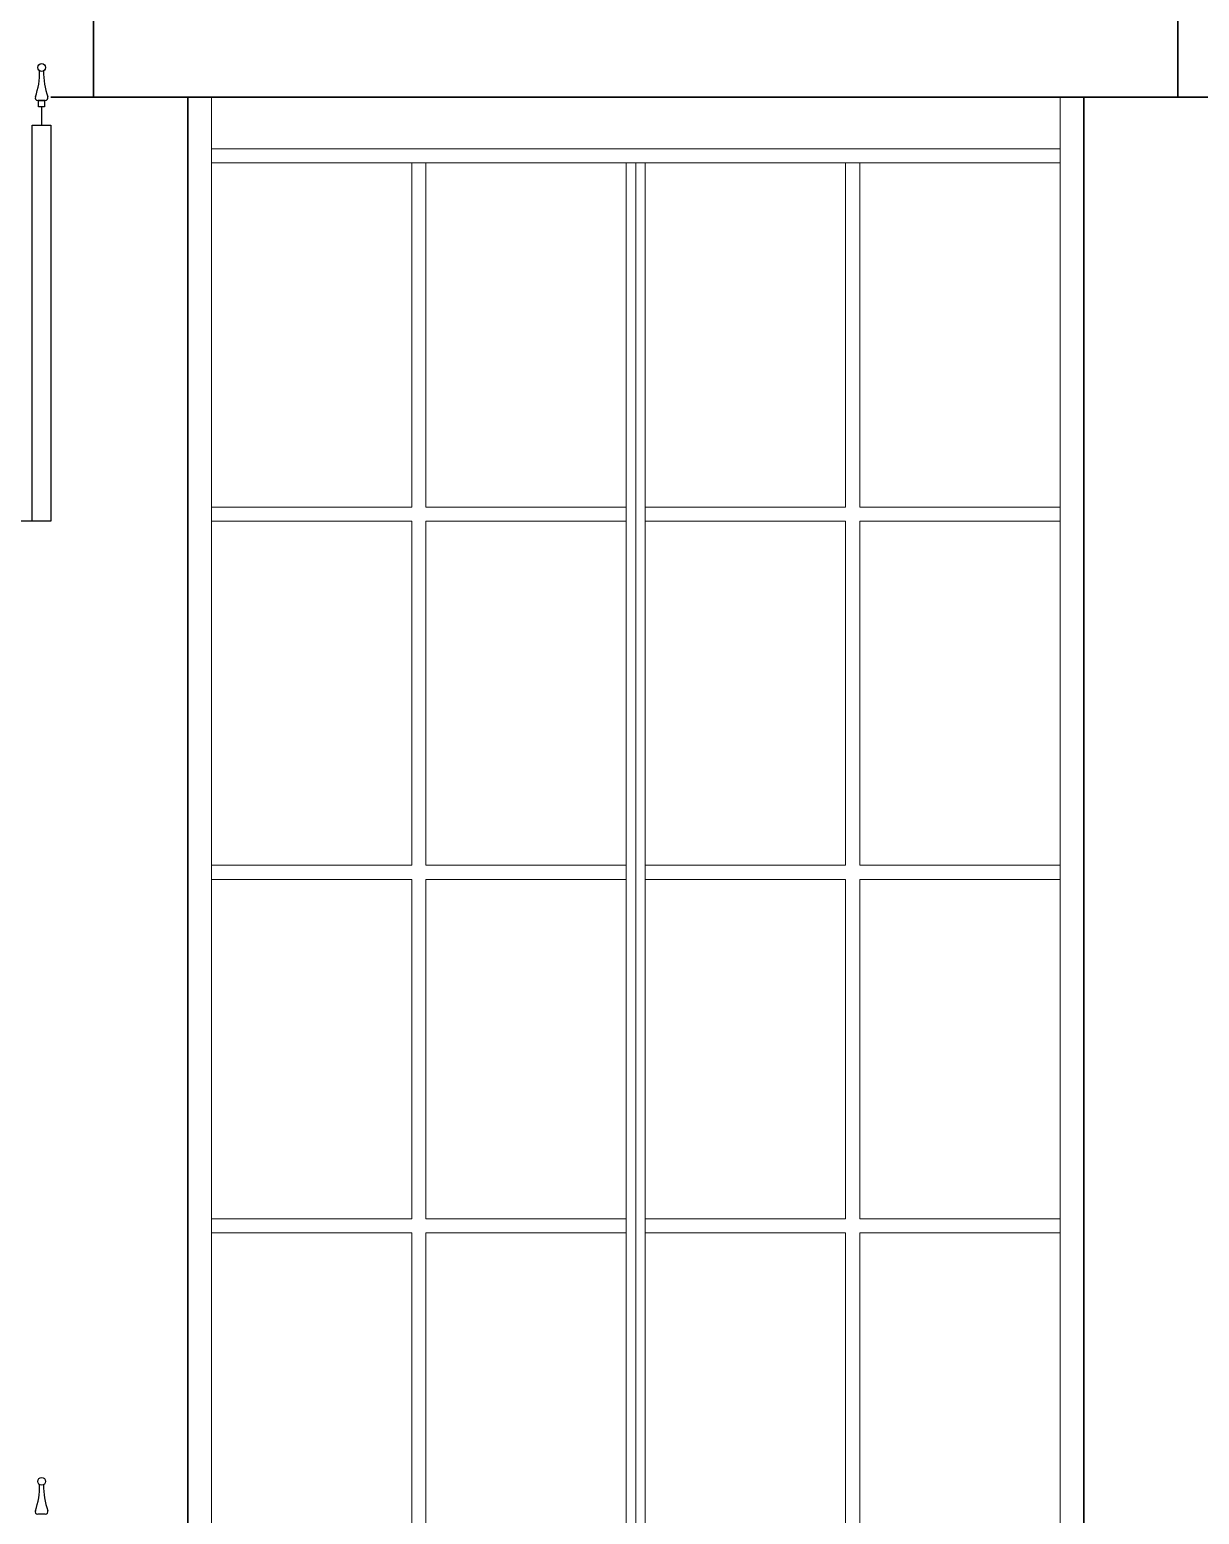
# Model space of a CAD drawing. Header units: inches. Extents: x -7543 to -822, y 102837 to 190349.
# Drawn here: x -826.6091 to -826.5595, y 102837.2397 to 102837.3027 of the extents above; entities that cross this region are included whole.
import ezdxf

# ---------------------------------------------------------------- set-up
doc = ezdxf.new("R2010")
doc.units = ezdxf.units.IN
doc.header["$MEASUREMENT"] = 0
doc.layers.add('BİTKİ', color=96, linetype='Continuous', lineweight=25)
doc.layers.add('İZ DÜŞÜM', color=253, linetype='Continuous', lineweight=20)
doc.layers.add('DUVAR', color=7, linetype='Continuous', lineweight=35, true_color=0xfc4642)
doc.layers.add('PENCERE', color=7, linetype='Continuous', lineweight=18, true_color=0xffb360)

msp = doc.modelspace()

# ---------------------------------------------------------------- linework, layer by layer
at = {"layer": 'BİTKİ'}
for p, q in [((-826.6084575047457, 102837.2997450737, -0.002), (-826.6087754617856, 102837.2997450701, -0.002)), ((-826.6087533374113, 102837.2997413764, -0.002), (-826.6084891322926, 102837.2997413794, -0.002)), ((-826.6087533344347, 102837.2994771713, -0.002), (-826.6087533374113, 102837.2997413764, -0.002)), ((-826.608489129316, 102837.2994771743, -0.002), (-826.6087533344347, 102837.2994771713, -0.002)), ((-826.6086212318754, 102837.2994771728, -0.002), (-826.6086212038655, 102837.2986866825, -0.002)), ((-826.6084891322926, 102837.2997413794, -0.002), (-826.608489129316, 102837.2994771743, -0.002)), ((-826.6090212038607, 102837.2818867443, -0.002), (-826.6090212038607, 102837.2986867443, -0.002)), ((-826.6090212038607, 102837.2986867443, -0.002), (-826.6082212038702, 102837.2986866207, -0.002)), ((-826.6082212038702, 102837.2986866207, -0.002), (-826.6082212038702, 102837.2818867443, -0.002)), ((-826.6082212038702, 102837.2818867443, -0.002), (-826.6632035371209, 102837.2818867443, -0.002)), ((-826.6084575047457, 102837.2397450737, -0.002), (-826.6087754617856, 102837.2397450701, -0.002)), ((-826.6084575047457, 102837.2397450737, -0.002), (-826.6087754617856, 102837.2397450701, -0.002))]:
    msp.add_line(p, q, dxfattribs=at)
for centre in [(-826.6086110477311, 102837.3011398728, -0.002), (-826.6086110477311, 102837.2411398728, -0.002), (-826.6086110477311, 102837.2411398728, -0.002)]:
    msp.add_circle(centre, 0.000165772066368788, dxfattribs=at)
for centre, radius, start, end in [((-826.6116057801386, 102837.3009020648, -0.002), 0.002905032164729702, 339.7356074266654, 1.744187511678088), ((-826.6056272124707, 102837.3009021321, -0.002), 0.002905032164729702, 178.2571033346962, 200.2656839240493), ((-826.6087754630477, 102837.2998570979, -0.002), 0.0001120277755397091, 159.7356074266654, 270.0006454924022), ((-826.6084575060078, 102837.2998571014, -0.002), 0.0001120277755397091, 270.0006454924022, 20.2656839240493), ((-826.6116057801386, 102837.2409020648, -0.002), 0.002905032164729702, 339.7356074266654, 1.744187511678088), ((-826.6116057801386, 102837.2409020648, -0.002), 0.002905032164729702, 339.7356074266654, 1.744187511678088), ((-826.6056272124707, 102837.2409021321, -0.002), 0.002905032164729702, 178.2571033346962, 200.2656839240493), ((-826.6056272124707, 102837.2409021321, -0.002), 0.002905032164729702, 178.2571033346962, 200.2656839240493), ((-826.6087754630477, 102837.2398570979, -0.002), 0.0001120277755397091, 159.7356074266654, 270.0006454924022), ((-826.6087754630477, 102837.2398570979, -0.002), 0.0001120277755397091, 159.7356074266654, 270.0006454924022), ((-826.6084575060078, 102837.2398571014, -0.002), 0.0001120277755397091, 270.0006454924022, 20.2656839240493), ((-826.6084575060078, 102837.2398571014, -0.002), 0.0001120277755397091, 270.0006454924022, 20.2656839240493)]:
    msp.add_arc(centre, radius, start, end, dxfattribs=at)
at = {"layer": 'DUVAR'}
for p, q in [((-826.6064136757115, 102837.3398867443, -0.002), (-826.6064136757115, 102837.2998867443, -0.002)), ((-826.5604136757121, 102837.3398867443, -0.002), (-826.5604136757121, 102837.2998867443, -0.002)), ((-826.6082212038702, 102837.2998867443, -0.002), (-826.6014136757115, 102837.2998867443, -0.002)), ((-826.6024136757114, 102837.2218867443, -0.002), (-826.6024136757114, 102837.2998867443, -0.002)), ((-826.6014136757115, 102837.2998867443, -0.002), (-826.5654136757114, 102837.2998867443, -0.002)), ((-826.5586061475526, 102837.2998867443, -0.002), (-826.5654136757114, 102837.2998867443, -0.002)), ((-826.5644136757114, 102837.2218867443, -0.002), (-826.5644136757114, 102837.2998867443, -0.002))]:
    msp.add_line(p, q, dxfattribs=at)
at = {"layer": 'İZ DÜŞÜM'}
for p, q in [((-826.6014136757115, 102837.2218867443, -0.002), (-826.6014136757115, 102837.2998867443, -0.002)), ((-826.5654136757114, 102837.2218867443, -0.002), (-826.5654136757114, 102837.2998867443, -0.002))]:
    msp.add_line(p, q, dxfattribs=at)
at = {"layer": 'PENCERE'}
for p, q in [((-826.6014136757115, 102837.2976867443, -0.002), (-826.5834136757114, 102837.2976867443, -0.002)), ((-826.5654136757114, 102837.2976867443, -0.002), (-826.5834136757114, 102837.2976867443, -0.002)), ((-826.6014136757115, 102837.2970867443, -0.002), (-826.5834136757114, 102837.2970867443, -0.002)), ((-826.5929136757114, 102837.2970867443, -0.002), (-826.5929136757114, 102837.2824867443, -0.002)), ((-826.5923136757115, 102837.2970867443, -0.002), (-826.5923136757115, 102837.2824867443, -0.002)), ((-826.5838136757114, 102837.2218867443, -0.002), (-826.5838136757114, 102837.2970867443, -0.002)), ((-826.5834136757114, 102837.2218867443, -0.002), (-826.5834136757114, 102837.2970867443, -0.002)), ((-826.5654136757114, 102837.2970867443, -0.002), (-826.5834136757114, 102837.2970867443, -0.002)), ((-826.5830136757114, 102837.2218867443, -0.002), (-826.5830136757114, 102837.2970867443, -0.002)), ((-826.5745136757114, 102837.2970867443, -0.002), (-826.5745136757114, 102837.2824867443, -0.002)), ((-826.5739136757114, 102837.2970867443, -0.002), (-826.5739136757114, 102837.2824867443, -0.002)), ((-826.5929136757114, 102837.2824867443, -0.002), (-826.6014136757115, 102837.2824867443, -0.002)), ((-826.5838136757114, 102837.2824867443, -0.002), (-826.5923136757115, 102837.2824867443, -0.002)), ((-826.5830136757114, 102837.2824867443, -0.002), (-826.5745136757114, 102837.2824867443, -0.002)), ((-826.5739136757114, 102837.2824867443, -0.002), (-826.5654136757114, 102837.2824867443, -0.002)), ((-826.6014136757115, 102837.2818867443, -0.002), (-826.5929136757114, 102837.2818867443, -0.002)), ((-826.5929136757114, 102837.2818867443, -0.002), (-826.6014136757115, 102837.2818867443, -0.002)), ((-826.5929136757114, 102837.2818867443, -0.002), (-826.5929136757114, 102837.2672867443, -0.002)), ((-826.5923136757115, 102837.2818867443, -0.002), (-826.5923136757115, 102837.2672867443, -0.002)), ((-826.5838136757114, 102837.2818867443, -0.002), (-826.5923136757115, 102837.2818867443, -0.002)), ((-826.5923136757115, 102837.2818867443, -0.002), (-826.5838136757114, 102837.2818867443, -0.002)), ((-826.5834136757114, 102837.2218867443, -0.002), (-826.5834136757114, 102837.2818867443, -0.002)), ((-826.5830136757114, 102837.2818867443, -0.002), (-826.5745136757114, 102837.2818867443, -0.002)), ((-826.5745136757114, 102837.2818867443, -0.002), (-826.5830136757114, 102837.2818867443, -0.002)), ((-826.5745136757114, 102837.2818867443, -0.002), (-826.5745136757114, 102837.2672867443, -0.002)), ((-826.5654136757114, 102837.2818867443, -0.002), (-826.5739136757114, 102837.2818867443, -0.002)), ((-826.5739136757114, 102837.2818867443, -0.002), (-826.5739136757114, 102837.2672867443, -0.002)), ((-826.5739136757114, 102837.2818867443, -0.002), (-826.5654136757114, 102837.2818867443, -0.002)), ((-826.5929136757114, 102837.2672867443, -0.002), (-826.6014136757115, 102837.2672867443, -0.002)), ((-826.5838136757114, 102837.2672867443, -0.002), (-826.5923136757115, 102837.2672867443, -0.002)), ((-826.5830136757114, 102837.2672867443, -0.002), (-826.5745136757114, 102837.2672867443, -0.002)), ((-826.5739136757114, 102837.2672867443, -0.002), (-826.5654136757114, 102837.2672867443, -0.002)), ((-826.5929136757114, 102837.2666867443, -0.002), (-826.6014136757115, 102837.2666867443, -0.002)), ((-826.5929136757114, 102837.2666867443, -0.002), (-826.5929136757114, 102837.2522867443, -0.002)), ((-826.5838136757114, 102837.2666867443, -0.002), (-826.5923136757115, 102837.2666867443, -0.002)), ((-826.5923136757115, 102837.2666867443, -0.002), (-826.5923136757115, 102837.2522867443, -0.002)), ((-826.5830136757114, 102837.2666867443, -0.002), (-826.5745136757114, 102837.2666867443, -0.002)), ((-826.5745136757114, 102837.2666867443, -0.002), (-826.5745136757114, 102837.2522867443, -0.002)), ((-826.5739136757114, 102837.2666867443, -0.002), (-826.5739136757114, 102837.2522867443, -0.002)), ((-826.5739136757114, 102837.2666867443, -0.002), (-826.5654136757114, 102837.2666867443, -0.002)), ((-826.5929136757114, 102837.2522867443, -0.002), (-826.6014136757115, 102837.2522867443, -0.002)), ((-826.5838136757114, 102837.2522867443, -0.002), (-826.5923136757115, 102837.2522867443, -0.002)), ((-826.5830136757114, 102837.2522867443, -0.002), (-826.5745136757114, 102837.2522867443, -0.002)), ((-826.5739136757114, 102837.2522867443, -0.002), (-826.5654136757114, 102837.2522867443, -0.002)), ((-826.5929136757114, 102837.2516867443, -0.002), (-826.6014136757115, 102837.2516867443, -0.002)), ((-826.5929136757114, 102837.2516867443, -0.002), (-826.5929136757114, 102837.2372867443, -0.002)), ((-826.5838136757114, 102837.2516867443, -0.002), (-826.5923136757115, 102837.2516867443, -0.002)), ((-826.5923136757115, 102837.2516867443, -0.002), (-826.5923136757115, 102837.2372867443, -0.002)), ((-826.5830136757114, 102837.2516867443, -0.002), (-826.5745136757114, 102837.2516867443, -0.002)), ((-826.5745136757114, 102837.2516867443, -0.002), (-826.5745136757114, 102837.2372867443, -0.002)), ((-826.5739136757114, 102837.2516867443, -0.002), (-826.5739136757114, 102837.2372867443, -0.002)), ((-826.5739136757114, 102837.2516867443, -0.002), (-826.5654136757114, 102837.2516867443, -0.002))]:
    msp.add_line(p, q, dxfattribs=at)

doc.saveas('drawing.dxf')
